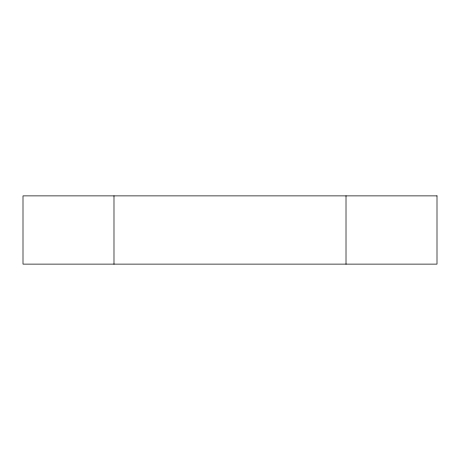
<?xml version="1.0" encoding="UTF-8"?>
<svg xmlns="http://www.w3.org/2000/svg" width="460" height="460" viewBox="0 0 460 460"><rect width="100%" height="100%" fill="white"/><g stroke="black" fill="none" stroke-linecap="round" stroke-linejoin="round"><path stroke-width="0.69" d="M346.012 195.88L346.012 264.12M113.988 195.88L113.988 264.12M437 195.88L23 195.88L23 264.12L437 264.12L437 195.88"/></g></svg>
